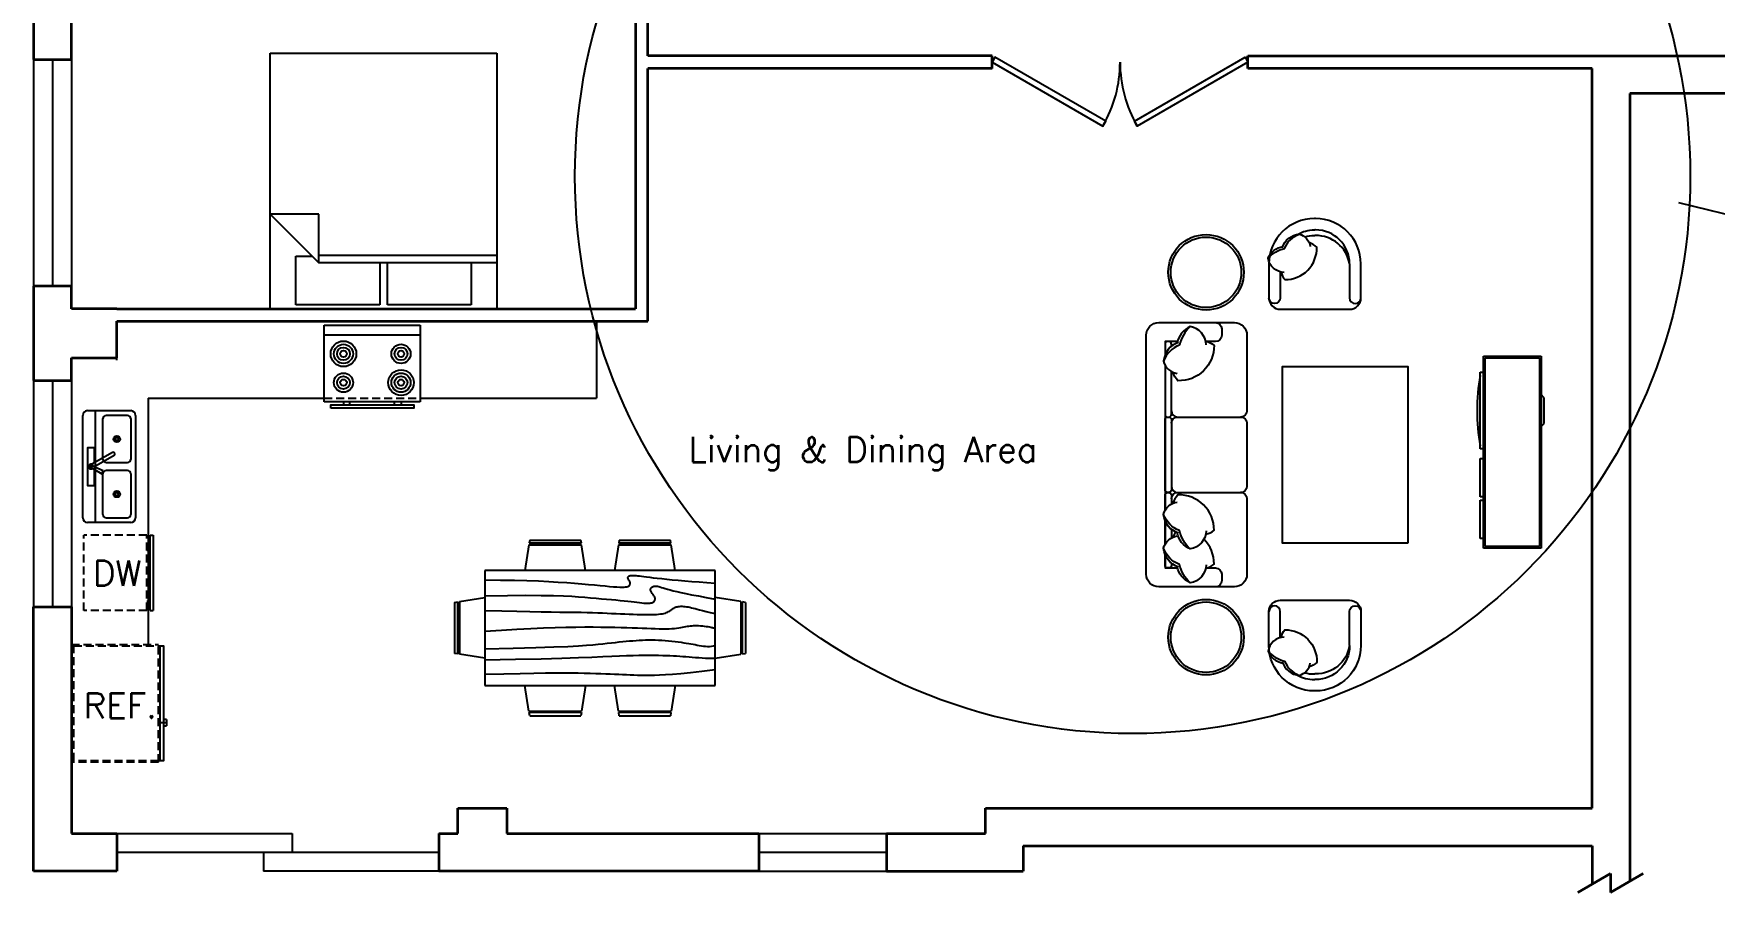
# Model space of a CAD drawing. Header units: millimetres. Extents: x -13274 to 77127, y -114744 to 1151.
# Drawn here: x 53415 to 66766, y -85935 to -79109 of the extents above; entities that cross this region are included whole.
import ezdxf

# ---------------------------------------------------------------- set-up
doc = ezdxf.new("R2010")
doc.units = ezdxf.units.MM
doc.header["$LTSCALE"] = 5
doc.linetypes.add('HIDDENX2', pattern=[19.05, 12.7, -6.35])
for name, color, linetype in [('Bed', 4, 'Continuous'), ('Countertop', 1, 'Continuous'), ('Countertop Hidden', 1, 'HIDDENX2'), ('Dishwasher', 4, 'HIDDENX2'), ('Door', 1, 'Continuous'), ('Living Space', 4, 'Continuous'), ('Oven', 4, 'Continuous'), ('Refrigerator', 1, 'Continuous'), ('Refrigerator Hidden', 1, 'HIDDENX2'), ('Sink', 4, 'Continuous'), ('Stove', 4, 'Continuous'), ('Table&Desk&Chair', 4, 'Continuous'), ('text', 1, 'Continuous'), ('Upper Cabinet', 1, 'HIDDENX2'), ('Windows', 1, 'Continuous')]:
    doc.layers.add(name, color=color, linetype=linetype)
doc.layers.add('Wall', color=7, linetype='Continuous', lineweight=35)
doc.styles.add('Roman', font='romans')

# ---------------------------------------------------------------- blocks, each defined once
blk = doc.blocks.new('Faucet - single handle top')
for p, q in [((0.08, -0.26), (-2.26, -4.34)), ((-2.26, -4.34), (-1.37, -4.79)), ((-1.37, -4.79), (0.55, -0.5)), ((-0.06, -1.9), (3.57, -8.18)), ((4.43, -7.68), (0.72, -1.24))]:
    blk.add_line(p, q)
for points in [[(-0.92, -2), (-6, -2), (-6, 0), (6, 0), (6, -2), (1.16, -2)], [(-0.01, -2), (-0.12, -2)]]:
    blk.add_lwpolyline(points)
for centre, radius, start, end in [((0, -1), 0.75, 269.2246, 216.2304), ((4, -7.93), 0.5, 210, 30)]:
    blk.add_arc(centre, radius, start, end)
blk = doc.blocks.new('Entertainment Center')
at = {"linetype": 'Continuous'}
for p, q in [((-4, 0), (-5, -1)), ((4, 0), (-4, 0)), ((5, -1), (4, 0)), ((-17, -19), (-17, -1)), ((-17, -1), (43, -1)), ((-16.5, -18.5), (-16.5, -1.5)), ((-16.5, -1.5), (42.5, -1.5)), ((42.5, -1.5), (42.5, -18.5)), ((43, -1), (43, -19)), ((43, -19), (-17, -19)), ((42.5, -18.5), (-16.5, -18.5)), ((-12, -20), (-12, -19)), ((12, -20), (-12, -20)), ((12, -19), (12, -20)), ((15, -20), (15, -19)), ((27, -20), (15, -20)), ((27, -19), (27, -20)), ((28, -20), (28, -19)), ((40, -20), (28, -20)), ((40, -19), (40, -20))]:
    blk.add_line(p, q, dxfattribs=at)
blk.add_arc((0, 40), 61, 259.6111, 280.3889, dxfattribs=at)
blk = doc.blocks.new('Dining Set - 36 x 72 in.')
at = {"linetype": 'Continuous'}
for p, q in [((-22, 27.5), (-22.1562, 26.50042)), ((-5.8416, 26.5), (-22.1534, 26.5)), ((-22, 27.5), (-6, 27.5)), ((-5.8437, 26.49966), (-6, 27.5)), ((6, 27.5), (5.8438, 26.50042)), ((22.1584, 26.5), (5.8466, 26.5)), ((6, 27.5), (22, 27.5)), ((22.1563, 26.49966), (22, 27.5)), ((-22.2343, 26.00059), (-23.4847, 17.99762)), ((-22.2304, 26), (-5.7608, 26)), ((-4.5152, 17.99762), (-5.7655, 25.99926)), ((5.7657, 26.00059), (4.5153, 17.99762)), ((5.7696, 26), (22.2392, 26)), ((23.4848, 17.99762), (22.2345, 25.99926)), ((36, 18), (-36, 18)), ((-36, 18), (-36, -18)), ((36, -18), (36, 18)), ((-45.5, 8), (-44.5004, 8.15617)), ((-45.5, 8), (-45.5, -8)), ((-44.5, -8.15843), (-44.5, 8.15338)), ((-44.0006, 8.23428), (-35.9976, 9.48474)), ((-44, 8.23041), (-44, -8.23915)), ((44.0006, 8.23428), (35.9976, 9.48474)), ((44, 8.23041), (44, -8.23915)), ((44.5, -8.15843), (44.5, 8.15338)), ((45.5, 8), (44.5005, 8.15617)), ((45.5, 8), (45.5, -8)), ((-44.4997, -8.15631), (-45.5, -8)), ((-35.9976, -9.48476), (-43.9993, -8.2345)), ((35.9976, -9.48476), (43.9993, -8.2345)), ((44.4997, -8.15631), (45.5, -8)), ((-36, -18), (36, -18)), ((-22.2343, -26.0006), (-23.4847, -17.99762)), ((-4.5152, -17.99762), (-5.7655, -25.99928)), ((5.7657, -26.0006), (4.5153, -17.99762)), ((23.4848, -17.99762), (22.2345, -25.99928)), ((-22.2304, -26), (-5.7608, -26)), ((5.7696, -26), (22.2392, -26)), ((-22, -27.5), (-22.1562, -26.50044)), ((-5.8416, -26.5), (-22.1534, -26.5)), ((-22, -27.5), (-6, -27.5)), ((-5.8437, -26.49967), (-6, -27.5)), ((6, -27.5), (5.8438, -26.50044)), ((22.1584, -26.5), (5.8466, -26.5)), ((6, -27.5), (22, -27.5)), ((22.1563, -26.49967), (22, -27.5))]:
    blk.add_line(p, q, dxfattribs=at)
for points in [[(-36, 15), (-31.1772, 14.97754), (-26.8079, 14.91406), (-22.8538, 14.81543), (-19.276, 14.6875), (-16.0362, 14.53613), (-13.0957, 14.36718), (-10.4159, 14.18652), (-7.9583, 14), (-5.6904, 13.81315), (-3.6035, 13.63021), (-1.6954, 13.45508), (0.0365, 13.29166), (1.5945, 13.14388), (2.9811, 13.01562), (4.1988, 12.9108), (5.25, 12.83333), (6.1393, 12.78613), (6.8802, 12.76823), (7.4883, 12.77767), (7.9792, 12.8125), (8.3685, 12.87077), (8.6719, 12.95052), (8.9049, 13.0498), (9.0833, 13.16666), (9.2205, 13.29899), (9.3216, 13.44401), (9.3895, 13.59879), (9.4271, 13.76041), (9.4373, 13.92594), (9.4232, 14.09245), (9.3875, 14.257), (9.3333, 14.41666), (9.2638, 14.56917), (9.1836, 14.71484), (9.0975, 14.85465), (9.0104, 14.98958), (8.9272, 15.1206), (8.8529, 15.2487), (8.7922, 15.37483), (8.75, 15.5), (8.7305, 15.62467), (8.7344, 15.74739), (8.7617, 15.86621), (8.8125, 15.97916), (8.8867, 16.08431), (8.9844, 16.17968), (9.1055, 16.26334), (9.25, 16.33333), (9.4189, 16.38802), (9.6172, 16.42708), (9.8506, 16.45052), (10.125, 16.45833), (10.4463, 16.45052), (10.8203, 16.42708), (11.2529, 16.38802), (11.75, 16.33333), (12.3184, 16.26318), (12.9694, 16.17838), (13.7151, 16.07991), (14.5677, 15.96875), (15.5395, 15.84586), (16.6426, 15.71224), (17.8893, 15.56884), (19.2917, 15.41666), (20.859, 15.25667), (22.5879, 15.08984), (24.4721, 14.91715), (26.5052, 14.73958), (28.6809, 14.5581), (30.9929, 14.3737), (33.4347, 14.18733), (36, 14)], [(-36, 10), (-28.9766, 10.14274), (-23.1725, 10.20442), (-18.4241, 10.19775), (-14.5677, 10.13541), (-11.4399, 10.03011), (-8.877, 9.89453), (-6.7154, 9.74137), (-4.7917, 9.58333), (-2.9698, 9.43082), (-1.2246, 9.28515), (0.4415, 9.14534), (2.026, 9.01041), (3.5266, 8.87939), (4.9408, 8.7513), (6.266, 8.62516), (7.5, 8.5), (8.6411, 8.37549), (9.6914, 8.2539), (10.6538, 8.13818), (11.5312, 8.03125), (12.3267, 7.93603), (13.043, 7.85547), (13.6831, 7.79248), (14.25, 7.75), (14.7471, 7.7303), (15.1797, 7.73307), (15.5537, 7.75732), (15.875, 7.80208), (16.1494, 7.86637), (16.3828, 7.94922), (16.5811, 8.04964), (16.75, 8.16666), (16.8944, 8.29915), (17.0143, 8.44531), (17.1089, 8.60319), (17.1771, 8.77083), (17.218, 8.94629), (17.2305, 9.1276), (17.2137, 9.31282), (17.1667, 9.5), (17.0895, 9.6875), (16.987, 9.875), (16.8649, 10.0625), (16.7292, 10.25), (16.5856, 10.4375), (16.4401, 10.625), (16.2985, 10.8125), (16.1667, 11), (16.05, 11.18733), (15.9518, 11.3737), (15.8752, 11.5581), (15.8229, 11.73958), (15.798, 11.91715), (15.8034, 12.08984), (15.842, 12.25667), (15.9167, 12.41666), (16.0295, 12.56836), (16.1784, 12.70833), (16.3605, 12.83268), (16.5729, 12.9375), (16.8127, 13.01888), (17.0768, 13.07291), (17.3625, 13.0957), (17.6667, 13.08333), (17.9894, 13.03312), (18.3418, 12.94726), (18.7382, 12.82918), (19.1927, 12.68229), (19.7195, 12.51001), (20.3327, 12.31575), (21.0465, 12.10294), (21.875, 11.875), (22.8357, 11.63354), (23.959, 11.37304), (25.2786, 11.08618), (26.8282, 10.76562), (28.6414, 10.40405), (30.752, 9.99414), (33.1936, 9.52856), (36, 9)], [(-36, 5.5), (-30.7157, 5.3348), (-26.069, 5.20963), (-21.9946, 5.11767), (-18.4271, 5.05208), (-15.3009, 5.00602), (-12.5508, 4.97265), (-10.1112, 4.94515), (-7.9167, 4.91666), (-5.909, 4.88167), (-4.0586, 4.83984), (-2.3429, 4.79215), (-0.7396, 4.73958), (0.7739, 4.6831), (2.22, 4.6237), (3.6213, 4.56233), (5, 4.5), (6.373, 4.43782), (7.7344, 4.3776), (9.0723, 4.32129), (10.375, 4.27083), (11.6309, 4.22819), (12.8281, 4.19531), (13.9551, 4.17415), (15, 4.16666), (15.954, 4.17448), (16.819, 4.19791), (17.6001, 4.23698), (18.3021, 4.29166), (18.9299, 4.36198), (19.4883, 4.44791), (19.9823, 4.54948), (20.4167, 4.66666), (20.7969, 4.79899), (21.1302, 4.94401), (21.4245, 5.09879), (21.6875, 5.26041), (21.9271, 5.42594), (22.1511, 5.59245), (22.3672, 5.757), (22.5834, 5.91666), (22.8065, 6.06868), (23.0404, 6.21093), (23.2879, 6.34147), (23.5521, 6.45833), (23.8358, 6.55957), (24.142, 6.64323), (24.4735, 6.70735), (24.8334, 6.75), (25.2235, 6.76969), (25.642, 6.76692), (26.0858, 6.74267), (26.5521, 6.69791), (27.0379, 6.63362), (27.5404, 6.55078), (28.0565, 6.45036), (28.5834, 6.33333), (29.1242, 6.19987), (29.7071, 6.04687), (30.3661, 5.87044), (31.1354, 5.66666), (32.0493, 5.43164), (33.142, 5.16146), (34.4475, 4.85221), (36, 4.5)], [(-36, -1), (-30.7915, -0.6591), (-26.0195, -0.38216), (-21.6519, -0.16284), (-17.6563, 0.00521), (-14.0005, 0.12833), (-10.6523, 0.21289), (-7.5796, 0.26522), (-4.75, 0.29166), (-2.134, 0.29793), (0.2878, 0.28711), (2.5317, 0.26163), (4.6146, 0.22396), (6.5529, 0.17651), (8.3633, 0.12174), (10.0623, 0.06209), (11.6667, 0), (13.1899, -0.06201), (14.6341, -0.1211), (15.9982, -0.17432), (17.2813, -0.21875), (18.4823, -0.25147), (19.6003, -0.26953), (20.6343, -0.27002), (21.5834, -0.25), (22.4481, -0.20768), (23.2357, -0.14584), (23.9549, -0.06836), (24.6146, 0.02083), (25.2235, 0.11784), (25.7904, 0.21875), (26.3241, 0.31966), (26.8334, 0.41666), (27.3265, 0.50618), (27.8099, 0.58593), (28.2894, 0.65397), (28.7709, 0.70833), (29.2601, 0.74707), (29.763, 0.76823), (30.2855, 0.76985), (30.8334, 0.75), (31.4088, 0.70784), (31.9994, 0.64713), (32.589, 0.57275), (33.1615, 0.48958), (33.7008, 0.4025), (34.1908, 0.3164), (34.6153, 0.23616), (34.9584, 0.16666), (35.2099, 0.11165), (35.3848, 0.07031), (35.504, 0.04069), (35.5886, 0.02083), (35.6594, 0.00879), (35.7377, 0.0026), (35.8442, 0.00032), (36, 0)], [(-36, -6.5), (-27.1843, -6.31267), (-20.084, -6.1263), (-14.469, -5.9419), (-10.1094, -5.76042), (-6.7752, -5.58285), (-4.2363, -5.41016), (-2.2629, -5.24333), (-0.625, -5.08334), (0.8708, -4.93099), (2.2715, -4.78646), (3.5872, -4.64974), (4.8281, -4.52084), (6.0046, -4.39974), (7.127, -4.28646), (8.2053, -4.18099), (9.25, -4.08334), (10.2705, -3.99382), (11.2734, -3.91407), (12.2647, -3.84603), (13.25, -3.79167), (14.2354, -3.75293), (15.2266, -3.73177), (16.2295, -3.73015), (17.25, -3.75), (18.2912, -3.79248), (19.3451, -3.85547), (20.4009, -3.93604), (21.4479, -4.03125), (22.4754, -4.13819), (23.4727, -4.25391), (24.4289, -4.37549), (25.3334, -4.5), (26.1785, -4.62492), (26.9694, -4.74935), (27.7145, -4.87281), (28.4219, -4.99479), (29.1, -5.11483), (29.7572, -5.23242), (30.4016, -5.34709), (31.0417, -5.45834), (31.6837, -5.56437), (32.3262, -5.65821), (32.9658, -5.73153), (33.599, -5.77604), (34.2224, -5.78345), (34.8327, -5.74545), (35.4264, -5.65373), (36, -5.5)], [(-36, -10), (-26.4022, -9.81299), (-18.4675, -9.62891), (-11.9839, -9.45069), (-6.7396, -9.28125), (-2.5226, -9.12354), (0.8789, -8.98047), (3.6769, -8.85498), (6.0833, -8.75), (8.2767, -8.66765), (10.3021, -8.60677), (12.1712, -8.56543), (13.8958, -8.54167), (15.4876, -8.53353), (16.9583, -8.53907), (18.3197, -8.55632), (19.5834, -8.58334), (20.7616, -8.61841), (21.8685, -8.66081), (22.9188, -8.71004), (23.9271, -8.76563), (24.9081, -8.82707), (25.8763, -8.89388), (26.8465, -8.96558), (27.8334, -9.04167), (28.8474, -9.12118), (29.8828, -9.20117), (30.93, -9.27824), (31.9792, -9.34896), (33.0205, -9.40991), (34.0443, -9.45768), (35.0407, -9.48885), (36, -9.5)], [(-36, -14.5), (-30.0881, -14.33513), (-25.0332, -14.21224), (-20.7312, -14.12647), (-17.0781, -14.07292), (-13.97, -14.04671), (-11.3027, -14.04297), (-8.9724, -14.05681), (-6.875, -14.08334), (-4.9224, -14.11833), (-3.0905, -14.16016), (-1.3709, -14.20785), (0.2448, -14.26042), (1.7647, -14.3169), (3.1973, -14.3763), (4.5507, -14.43767), (5.8333, -14.5), (7.0554, -14.5621), (8.235, -14.62175), (9.3922, -14.67652), (10.5469, -14.72396), (11.7192, -14.76164), (12.929, -14.78711), (14.1965, -14.79794), (15.5417, -14.79167), (16.9933, -14.76424), (18.6152, -14.70508), (20.4804, -14.60197), (22.6615, -14.44271), (25.2312, -14.21509), (28.2624, -13.9069), (31.8277, -13.50594), (36, -13)]]:
    blk.add_lwpolyline(points, dxfattribs=at)

msp = doc.modelspace()

# ---------------------------------------------------------------- linework, layer by layer
at = {"layer": 'Bed', "linetype": 'Continuous'}
for p, q in [((55295.161, -79264.03), (57095.16, -79264.03)), ((55295.161, -81296.031), (55295.161, -79264.03)), ((57095.16, -79264.03), (57095.16, -81296.031)), ((55295.161, -80544.191), (55681.24, -80930.271)), ((55681.24, -80544.191), (55295.161, -80544.191)), ((55681.24, -80930.271), (55681.24, -80544.191)), ((55498.361, -80879.471), (55630.457, -80879.471)), ((55498.361, -81265.551), (55498.361, -80879.471)), ((55681.24, -80869.311), (57095.16, -80869.311)), ((57095.16, -80930.271), (55681.24, -80930.271)), ((56164.681, -80930.271), (56164.681, -81265.551)), ((56225.641, -81265.551), (56225.641, -80930.271)), ((56891.961, -80930.271), (56891.961, -81265.551)), ((57095.16, -81296.031), (55295.161, -81296.031)), ((56164.681, -81265.551), (55498.361, -81265.551)), ((56891.961, -81265.551), (56225.641, -81265.551))]:
    msp.add_line(p, q, dxfattribs=at)
at = {"layer": 'Countertop'}
for p, q in [((57885.16, -81396.031), (57885.16, -82006.031)), ((54325.16, -82006.031), (54325.16, -83966.031)), ((54325.16, -82006.031), (55724.16, -82006.031)), ((56486.16, -82006.031), (57885.16, -82006.031))]:
    msp.add_line(p, q, dxfattribs=at)
at = {"layer": 'Countertop Hidden'}
msp.add_line((55724.16, -82006.031), (56486.16, -82006.031), dxfattribs=at)
at = {"layer": 'Dishwasher'}
for p, q in [((53815.16, -83695.031), (53815.16, -83095.031)), ((54315.16, -83095.031), (53815.16, -83095.031)), ((54315.16, -83695.031), (54315.16, -83095.031)), ((54325.16, -83166.431), (54315.16, -83166.431)), ((54325.16, -83217.231), (54315.16, -83217.231)), ((54325.16, -83572.831), (54315.16, -83572.831)), ((54315.16, -83695.031), (53815.16, -83695.031)), ((54340.56, -83623.631), (54315.16, -83623.631))]:
    msp.add_line(p, q, dxfattribs=at)
at = {"layer": 'Door'}
for points in [[(61029.16, -79336.031), (61909.042, -79844.031), (61931.267, -79805.536), (61051.385, -79297.536)], [(63061.16, -79336.031), (62181.279, -79844.031), (62159.054, -79805.536), (63038.935, -79297.536)]]:
    msp.add_lwpolyline(points, close=True, dxfattribs=at)
for centre, start, end in [((61029.16, -79336.031), 330, 0), ((63061.16, -79336.031), 180, 210)]:
    msp.add_arc(centre, 1016, start, end, dxfattribs=at)
at = {"layer": 'Living Space', "ltscale": 0.03}
for points in [[(63593.078, -81300.532), (63868.078, -81300.532, 0.414213563), (63958.242, -81210.368), (63958.242, -80939.876, 0.414213562), (63597.587, -80579.22), (63593.078, -80579.22), (63588.57, -80579.22, 0.414213562), (63227.915, -80939.876), (63227.915, -81210.368, 0.414213563), (63318.078, -81300.532), (63593.078, -81300.532)], [(63593.078, -83612.659), (63868.078, -83612.659, -0.414213563), (63958.242, -83702.823), (63958.242, -83973.314, -0.414213562), (63597.587, -84333.97), (63593.078, -84333.97), (63588.57, -84333.97, -0.414213562), (63227.915, -83973.314), (63227.915, -83702.823, -0.414213563), (63318.078, -83612.659), (63593.078, -83612.659)]]:
    msp.add_lwpolyline(points, format="xyb", dxfattribs=at)
at = {"layer": 'Living Space'}
for points in [[(63220.541, -80894.368, -0.147729876), (63352.302, -80816.89, -0.213342759), (63468.563, -80703.256, -0.17866181)], [(63326.997, -81005.253, 0.16554063), (63354.886, -81064.819, 0.425989169), (63608.075, -80806.559, 0.121523323), (63547.973, -80770.963, -7.115464291)], [(63334.099, -80810.715, -0.306663495), (63468.563, -80703.256, -0.306329966), (63556.404, -80801.394, 0.87284716)], [(63454.303, -80705.061, -0.130591489), (63588.57, -80669.384), (63593.078, -80669.384)], [(63511.708, -80724.18, -0.072384236), (63588.57, -80714.466), (63593.078, -80714.466)], [(63868.078, -80939.876, 0.414213562), (63597.587, -80669.384), (63593.078, -80669.384)], [(63868.078, -80939.876, 0.372718911), (63597.587, -80714.466), (63593.078, -80714.466)], [(63349.719, -81008.002, -0.356772365), (63220.541, -80894.368, -0.24954205), (63337.588, -80800.723, 9.616880348)], [(63318.078, -81003.085), (63318.078, -81210.368, -0.414213562), (63272.997, -81255.45), (63272.997, -81255.45, -0.414213562), (63227.915, -81210.368)], [(63868.078, -80939.872), (63868.078, -81210.368, 0.414213562), (63913.16, -81255.45), (63913.16, -81255.45, 0.414213562), (63958.242, -81210.368)], [(62602.606, -81438.417, 0.147729876), (62516.675, -81584.553, 0.213342759), (62390.645, -81713.496, 0.17866181)], [(62728.636, -81581.687, 0.356772365), (62602.606, -81438.417, 0.24954205), (62498.746, -81568.233, -9.616880348)], [(62803.078, -81406.595, -0.414213562), (62853.078, -81456.595), (62853.078, -81506.595, -0.414213562), (62803.078, -81556.595), (62725.61, -81556.595)], [(62509.827, -81564.364, 0.306663495), (62390.645, -81713.496, 0.306329966), (62499.489, -81810.92, -0.87284716)], [(62453.078, -81594.751), (62453.078, -81576.595, 0.414213562), (62433.078, -81556.595), (62423.078, -81556.595, 0.414213562), (62403.078, -81576.595)], [(62725.588, -81556.486, -0.16554063), (62791.652, -81587.418, -0.425989169), (62505.218, -81868.228, -0.121523323), (62465.738, -81801.569, 7.115464291)], [(62403.078, -81576.595), (62403.078, -81661.781, 0.414213562)], [(62403.078, -81744.963), (62403.078, -82136.595, 0.414213562), (62423.078, -82156.595), (62433.078, -82156.595, 0.414213562), (62453.078, -82136.595), (62453.078, -81795.31, 0.414213562)], [(62453.078, -82106.595, 0.414213562), (62503.078, -82156.595), (63003.078, -82156.595, 0.414213562)], [(62453.078, -82206.595, -0.414213562), (62503.078, -82156.595)], [(62403.078, -82898.879), (62403.078, -82776.595, -0.414213562), (62423.078, -82756.595), (62433.078, -82756.595, -0.414213562), (62453.078, -82776.595), (62453.078, -82848.532, -0.414213562)], [(62453.078, -82706.595, 0.414213562), (62503.078, -82756.595)], [(62453.078, -82806.595, -0.414213562), (62503.078, -82756.595), (63003.078, -82756.595, -0.414213562)], [(62725.588, -83087.356, 0.16554063), (62791.652, -83056.424, 0.425989169), (62505.218, -82775.615, 0.121523323), (62465.738, -82842.274, -7.115464291)], [(62509.827, -83079.479, -0.306663495), (62390.645, -82930.347, -0.306329966), (62499.489, -82832.923, 0.87284716)], [(62602.606, -83205.425, -0.147729876), (62516.675, -83059.29, -0.213342759), (62390.645, -82930.347, -0.17866181)], [(62403.078, -83168.227), (62403.078, -82982.061, -0.414213562)], [(62509.827, -83348.827, -0.306663495), (62390.645, -83199.695, -0.306329966), (62499.489, -83102.271, 0.87284716)], [(62453.078, -83049.091), (62453.078, -83117.88, -0.414213562)], [(62485.286, -83069.702, 0.071865379), (62465.738, -83111.622, -7.115464291)], [(62728.636, -83062.155, -0.356772365), (62602.606, -83205.425, -0.24954205), (62498.746, -83075.609, 9.616880348)], [(62725.588, -83356.704, 0.16554063), (62791.652, -83325.773, 0.200231147), (62711.192, -83127.291, 0.121523323)], [(62602.606, -83474.774, -0.147729876), (62516.675, -83328.638, -0.213342759), (62390.645, -83199.695, -0.17866181)], [(62403.078, -83251.409), (62403.078, -83356.595), (62501.34, -83356.595, -0.414213562)], [(62403.078, -83336.595), (62403.078, -83251.409, -0.414213562)], [(62453.078, -83318.439), (62453.078, -83336.595, -0.414213562), (62433.078, -83356.595), (62423.078, -83356.595, -0.414213562), (62403.078, -83336.595)], [(62728.636, -83331.503, -0.356772365), (62602.606, -83474.774, -0.24954205), (62498.746, -83344.958, 9.616880348)], [(62725.61, -83356.595), (62803.078, -83356.595, -0.414213562), (62853.078, -83406.595), (62853.078, -83456.595, -0.414213562), (62803.078, -83506.595)], [(63318.078, -83910.105), (63318.078, -83702.823, 0.414213562), (63272.997, -83657.741), (63272.997, -83657.741, 0.414213562), (63227.915, -83702.823)], [(63868.078, -83973.319), (63868.078, -83702.823, -0.414213562), (63913.16, -83657.741), (63913.16, -83657.741, -0.414213562), (63958.242, -83702.823)], [(63349.719, -83905.189, 0.356772365), (63220.541, -84018.823, 0.24954205), (63337.588, -84112.467, -9.616880348)], [(63326.997, -83907.937, -0.16554063), (63354.886, -83848.371, -0.425989169), (63608.075, -84106.631, -0.121523323), (63547.973, -84142.228, 7.115464291)], [(63868.078, -83973.314, -0.372718911), (63597.587, -84198.724), (63593.078, -84198.724)], [(63868.078, -83973.314, -0.414213562), (63597.587, -84243.806), (63593.078, -84243.806)], [(63220.541, -84018.823, 0.147729876), (63352.302, -84096.301, 0.213342759), (63468.563, -84209.935, 0.17866181)], [(63334.099, -84102.476, 0.306663495), (63468.563, -84209.935, 0.306329966), (63556.404, -84111.796, -0.87284716)], [(63454.303, -84208.129, 0.130591489), (63588.57, -84243.806), (63593.078, -84243.806)], [(63511.708, -84189.01, 0.072384236), (63588.57, -84198.724), (63593.078, -84198.724)]]:
    msp.add_lwpolyline(points, format="xyb", dxfattribs=at)
at = {"layer": 'Living Space', "ltscale": 0.03}
msp.add_lwpolyline([(62953.078, -81406.595, -0.414213562), (63053.078, -81506.595), (63053.078, -82106.595, -0.414213562), (63003.078, -82156.595, -0.414213562), (63053.078, -82206.595), (63053.078, -82706.595, -0.414213562), (63003.078, -82756.595, -0.414213562), (63053.078, -82806.595), (63053.078, -83406.595, -0.414213562), (62953.078, -83506.595), (62353.078, -83506.595, -0.414213562), (62253.078, -83406.595), (62253.078, -81506.595, -0.414213562), (62353.078, -81406.595)], format="xyb", close=True, dxfattribs=at)
at = {"layer": 'Living Space'}
for points in [[(62501.34, -81556.595), (62403.078, -81556.595), (62403.078, -81661.781)], [(62403.078, -81744.963), (62403.078, -82898.879)], [(62403.078, -82982.061), (62403.078, -83168.227)]]:
    msp.add_lwpolyline(points, dxfattribs=at)
at = {"layer": 'Living Space', "ltscale": 0.03}
msp.add_lwpolyline([(64333.078, -83156.595), (64333.078, -81756.595), (63333.078, -81756.595), (63333.078, -83156.595)], close=True, dxfattribs=at)
at = {"layer": 'Living Space'}
msp.add_lwpolyline([(62403.078, -82736.595), (62403.078, -82176.595, -0.414213562), (62423.078, -82156.595), (62433.078, -82156.595, -0.414213562), (62453.078, -82176.595), (62453.078, -82736.595, -0.414213562), (62433.078, -82756.595), (62423.078, -82756.595, -0.414213562)], format="xyb", close=True, dxfattribs=at)
at = {"layer": 'Living Space', "ltscale": 0.03}
for centre in [(62728.078, -81006.595), (62728.078, -83906.595)]:
    msp.add_circle(centre, 300, dxfattribs=at)
at = {"layer": 'Living Space'}
for centre in [(62728.078, -81006.595), (62728.078, -83906.595)]:
    msp.add_circle(centre, 280, dxfattribs=at)
at = {"layer": 'Oven'}
for p, q in [((55724.16, -82035.631), (55724.16, -81426.031)), ((55724.16, -81426.031), (56486.16, -81426.031)), ((56486.16, -81426.031), (56486.16, -82035.631)), ((55724.16, -81502.231), (56486.16, -81502.231)), ((56486.16, -82035.631), (55724.16, -82035.631)), ((55876.56, -82035.631), (55876.56, -82061.031)), ((55927.36, -82061.031), (55927.36, -82035.631)), ((56282.96, -82061.031), (56282.96, -82035.631)), ((56333.76, -82035.631), (56333.76, -82061.031))]:
    msp.add_line(p, q, dxfattribs=at)
msp.add_lwpolyline([(55774.96, -82086.431), (55774.96, -82061.031), (56435.36, -82061.031), (56435.36, -82086.431)], close=True, dxfattribs=at)
for centre, radius in [((55876.56, -81654.631), 101.6), ((55876.56, -81654.631), 76.2), ((55876.56, -81654.631), 50.8), ((55876.56, -81654.631), 25.4), ((56333.76, -81654.631), 76.2), ((56333.76, -81654.631), 50.8), ((56333.76, -81654.631), 25.4), ((55876.56, -81883.231), 76.2), ((55876.56, -81883.231), 50.8), ((56333.76, -81883.231), 101.6), ((56333.76, -81883.231), 76.2), ((56333.76, -81883.231), 50.8), ((55876.56, -81883.231), 25.4), ((56333.76, -81883.231), 25.4)]:
    msp.add_circle(centre, radius, dxfattribs=at)
at = {"layer": 'Refrigerator'}
for p, q in [((54420.96, -84890.431), (54420.96, -83976.031)), ((54420.96, -84585.631), (54471.76, -84585.631)), ((54471.76, -84560.231), (54446.36, -84560.231)), ((54446.36, -84611.031), (54471.76, -84611.031)), ((54471.76, -84560.231), (54471.76, -84611.031))]:
    msp.add_line(p, q, dxfattribs=at)
msp.add_lwpolyline([(54405.96, -83976.031), (54446.36, -83976.031), (54446.36, -84890.431), (54405.96, -84890.431)], dxfattribs=at)
at = {"layer": 'Refrigerator Hidden'}
for p, q in [((53735.16, -83976.031), (54405.96, -83976.031)), ((54405.96, -84890.431), (53735.16, -84890.431))]:
    msp.add_line(p, q, dxfattribs=at)
msp.add_lwpolyline([(53735.16, -84890.431), (53735.16, -83976.031)], dxfattribs=at)
at = {"layer": 'Sink'}
for p, q in [((53843.26, -82106.031), (54187.06, -82106.031)), ((53906.76, -82995.031), (53906.76, -82106.031)), ((53805.16, -82956.931), (53805.16, -82144.131)), ((53964.86, -82493.381), (53964.86, -82169.531)), ((54161.66, -82144.131), (53990.26, -82144.131)), ((54187.06, -82169.531), (54187.06, -82493.381)), ((54225.16, -82144.131), (54225.16, -82956.931)), ((53964.86, -82931.531), (53964.86, -82607.681)), ((53990.26, -82518.781), (54161.66, -82518.781)), ((54161.66, -82582.281), (53990.26, -82582.281)), ((54187.06, -82607.681), (54187.06, -82931.531)), ((54187.06, -82995.031), (53843.26, -82995.031)), ((53990.26, -82956.931), (54161.66, -82956.931))]:
    msp.add_line(p, q, dxfattribs=at)
for centre, radius in [((54075.96, -82331.456), 25.4), ((54075.96, -82331.456), 12.7), ((54075.96, -82769.606), 25.4), ((54075.96, -82769.606), 12.7)]:
    msp.add_circle(centre, radius, dxfattribs=at)
for centre, radius, start, end in [((53843.26, -82144.131), 38.1, 90, 180), ((54187.06, -82144.131), 38.1, 0, 90), ((53990.26, -82169.531), 25.4, 90, 180), ((54161.66, -82169.531), 25.4, 0, 90), ((53990.26, -82493.381), 25.4, 180, 270), ((54161.66, -82493.381), 25.4, 270, 0), ((53990.26, -82607.681), 25.4, 90, 180), ((54161.66, -82607.681), 25.4, 0, 90), ((53843.26, -82956.931), 38.1, 180, 270), ((53990.26, -82931.531), 25.4, 180, 270), ((54161.66, -82931.531), 25.4, 270, 0), ((54187.06, -82956.931), 38.1, 270, 0)]:
    msp.add_arc(centre, radius, start, end, dxfattribs=at)
at = {"layer": 'Stove'}
for p, q in [((54325.16, -83166.431), (54340.56, -83166.431)), ((54340.56, -83695.031), (54340.56, -83095.031)), ((54340.56, -83095.031), (54365.96, -83095.031)), ((54365.96, -83095.031), (54365.96, -83695.031)), ((54340.56, -83217.231), (54325.16, -83217.231)), ((54340.56, -83572.831), (54325.16, -83572.831)), ((54340.56, -83695.031), (54365.96, -83695.031))]:
    msp.add_line(p, q, dxfattribs=at)
at = {"layer": 'text'}
msp.add_line((66481.788, -80452.94), (70291.4, -81371.947), dxfattribs=at)
msp.add_circle((62144.817, -80243.221), 4429.653, dxfattribs=at)
at = {"layer": 'Upper Cabinet'}
for p, q in [((54075.16, -81706.031), (54075.16, -81686.031)), ((53715.16, -83966.031), (54405.96, -83966.031)), ((54405.96, -84900.431), (54405.96, -83966.031)), ((54405.96, -84900.431), (53715.16, -84900.431))]:
    msp.add_line(p, q, dxfattribs=at)
at = {"layer": 'Wall'}
for p, q in [((53415.16, -75526.031), (53415.16, -79316.031)), ((58195.16, -78226.031), (58195.16, -81296.031)), ((58295.16, -79286.031), (58295.16, -78126.031)), ((53715.16, -79316.031), (53715.16, -78476.031)), ((61029.16, -79286.031), (58295.16, -79286.031)), ((61029.16, -79386.031), (61029.16, -79286.031)), ((63061.16, -79286.031), (70295.16, -79286.031)), ((63061.16, -79386.031), (63061.16, -79286.031)), ((53415.16, -79316.031), (53715.16, -79316.031)), ((61029.16, -79386.031), (58295.16, -79386.031)), ((58295.16, -81396.031), (58295.16, -79386.031)), ((65795.16, -79386.031), (63061.16, -79386.031)), ((65795.16, -85266.031), (65795.16, -79386.031)), ((70295.16, -79586.031), (66095.16, -79586.031)), ((66095.16, -79586.031), (66095.16, -85566.031)), ((53715.16, -81116.031), (53415.16, -81116.031)), ((53415.16, -81116.031), (53415.16, -81866.031)), ((53715.16, -81296.031), (53715.16, -81116.031)), ((54075.16, -81296.031), (53715.16, -81296.031)), ((54075.16, -81296.031), (58195.16, -81296.031)), ((54075.16, -81686.031), (54075.16, -81396.031)), ((54075.16, -81396.031), (58295.16, -81396.031)), ((53715.16, -81866.031), (53715.16, -81686.031)), ((53715.16, -81686.031), (54075.16, -81686.031)), ((53415.16, -81866.031), (53715.16, -81866.031)), ((53415.16, -85766.031), (53415.16, -83666.031)), ((53415.16, -83666.031), (53715.16, -83666.031)), ((53715.16, -83666.031), (53715.16, -85466.031)), ((56785.16, -85466.031), (56785.16, -85266.031)), ((56785.16, -85266.031), (57175.16, -85266.031)), ((57175.16, -85266.031), (57175.16, -85466.031)), ((60975.16, -85466.031), (60975.16, -85266.031)), ((60975.16, -85266.031), (65795.16, -85266.031)), ((53715.16, -85466.031), (54075.16, -85466.031)), ((54075.16, -85466.031), (54075.16, -85766.031)), ((56635.16, -85466.031), (56635.16, -85766.031)), ((56635.16, -85466.031), (56785.16, -85466.031)), ((57175.16, -85466.031), (59175.16, -85466.031)), ((57715.16, -85466.031), (57715.16, -85466.031)), ((59175.16, -85466.031), (59175.16, -85766.031)), ((60191.16, -85466.031), (60191.16, -85766.031)), ((60191.16, -85466.031), (60975.16, -85466.031)), ((61275.16, -85566.031), (61275.16, -85766.031)), ((61275.16, -85566.031), (65795.16, -85566.031)), ((65795.16, -85566.031), (65795.16, -85866.031)), ((66095.16, -85566.031), (66095.16, -85845.717)), ((54075.16, -85766.031), (53415.16, -85766.031)), ((59175.16, -85766.031), (56635.16, -85766.031)), ((60191.16, -85766.031), (60975.16, -85766.031)), ((60975.16, -85766.031), (61275.16, -85766.031)), ((65940.467, -85785.03), (65680.659, -85935.03)), ((65940.467, -85785.03), (65940.467, -85935.03)), ((66200.275, -85785.03), (65940.467, -85935.03))]:
    msp.add_line(p, q, dxfattribs=at)
at = {"layer": 'Windows'}
for p, q in [((53415.16, -79316.031), (53415.16, -81116.031)), ((53565.16, -79316.031), (53565.16, -81116.031)), ((53715.16, -79316.031), (53715.16, -81116.031)), ((53415.16, -81866.031), (53415.16, -83666.031)), ((53565.16, -81866.031), (53565.16, -83666.031)), ((53715.16, -81866.031), (53715.16, -83666.031)), ((54075.16, -85466.031), (55468.04, -85466.031)), ((55468.04, -85466.031), (55468.04, -85616.031)), ((59175.16, -85466.031), (60191.16, -85466.031)), ((54075.16, -85616.031), (56635.16, -85616.031)), ((55242.28, -85616.031), (55242.28, -85766.031)), ((59175.16, -85616.031), (60191.16, -85616.031)), ((56635.16, -85766.031), (55242.28, -85766.031)), ((59175.16, -85766.031), (60191.16, -85766.031))]:
    msp.add_line(p, q, dxfattribs=at)

# ---------------------------------------------------------------- block references
at = {"layer": 'Living Space', "xscale": 25.4, "yscale": 25.4, "zscale": 25.4, "rotation": 270}
msp.add_blockref('Entertainment Center', (65414.359, -82105.693), dxfattribs=at)
at = {"layer": 'Sink', "xscale": 25.4, "yscale": 25.4, "zscale": 25.4, "rotation": 90}
msp.add_blockref('Faucet - single handle top', (53846.36, -82550.531), dxfattribs=at)
at = {"layer": 'Table&Desk&Chair', "xscale": 25.4, "yscale": 25.4, "zscale": 25.4}
msp.add_blockref('Dining Set - 36 x 72 in.', (57914.654, -83833.025), dxfattribs=at)

# ---------------------------------------------------------------- texts
at = {"layer": 'Countertop', "char_height": 200, "attachment_point": 1, "style": 'Roman'}
for s, insert in [('DW', (53885.081, -83297.844)), ('REF.', (53812.235, -84350.214))]:
    msp.add_mtext_dynamic_manual_height_columns(s, width=349.03036, gutter_width=50, heights=[0], dxfattribs=dict(at, insert=insert))
at = {"layer": 'text', "insert": (58618.522, -82314.483), "char_height": 200, "attachment_point": 1, "style": 'Roman'}
msp.add_mtext_dynamic_manual_height_columns('Living & Dining Area   ', width=5479.54502, gutter_width=50, heights=[0], dxfattribs=at)
msp.add_mtext_dynamic_manual_height_columns('Living & Dining Area   ', width=5479.54502, gutter_width=50, heights=[0], dxfattribs=at)

doc.saveas('drawing.dxf')
